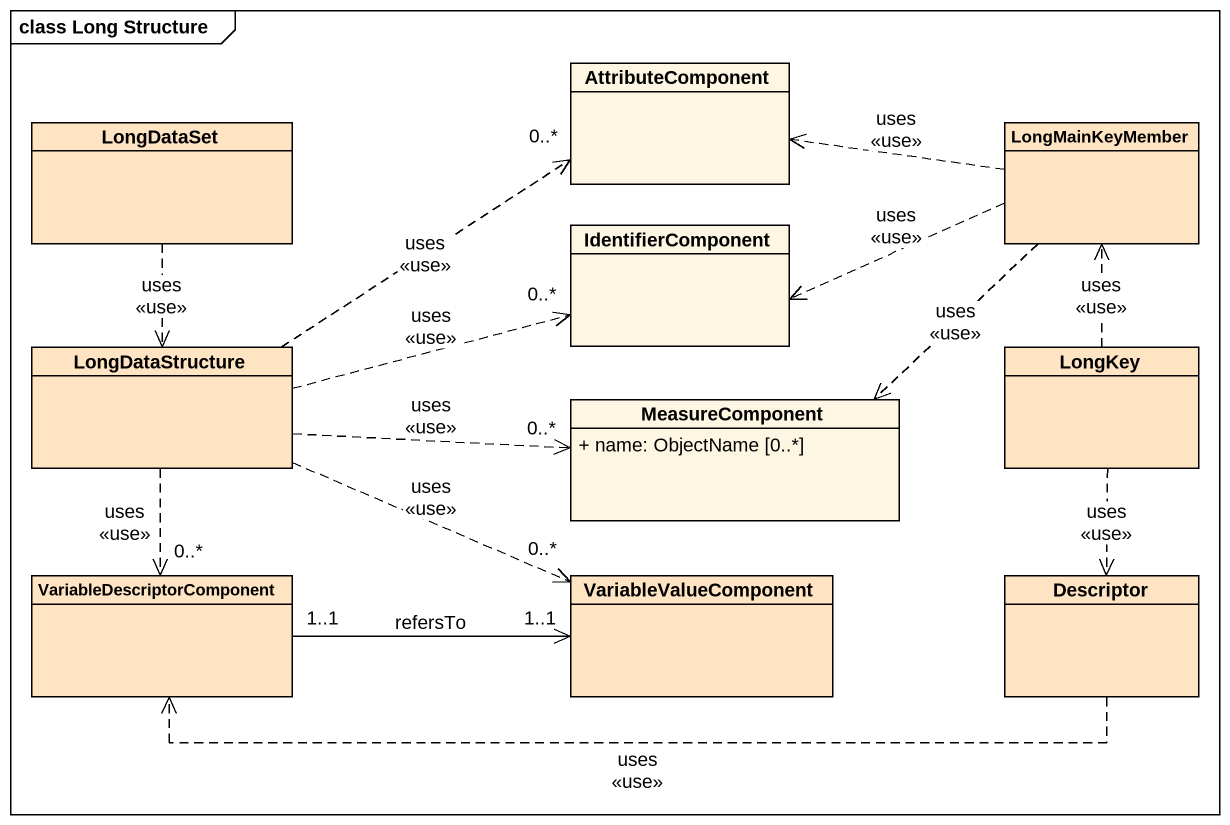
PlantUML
@startuml
mainframe class Long Structure
hide circle
hide empty members
skinparam classAttributeIconSize 0
class AttributeComponent
class LongDataSet #FFE4C4
class LongMainKeyMember #FFE4C4
class IdentifierComponent
class LongDataStructure #FFE4C4
class MeasureComponent {
  + name: ObjectName [0..*]
}
class LongKey #FFE4C4
class VariableDescriptorComponent #FFE4C4
class VariableValueComponent #FFE4C4
class Descriptor #FFE4C4
LongDataSet ..> LongDataStructure : uses\n<<use>>
LongMainKeyMember .left.> AttributeComponent : uses\n<<use>>
LongMainKeyMember .left.> IdentifierComponent : uses\n<<use>>
LongMainKeyMember ..> MeasureComponent : uses\n<<use>>
LongDataStructure .right.> "0..*" AttributeComponent : uses\n<<use>>
LongDataStructure .right.> "0..*" IdentifierComponent : uses\n<<use>>
LongDataStructure .right.> "0..*" MeasureComponent : uses\n<<use>>
LongDataStructure ..> "0..*" VariableDescriptorComponent : uses\n<<use>>
LongDataStructure .right.> "0..*" VariableValueComponent : uses\n<<use>>
LongKey .up.> LongMainKeyMember : uses\n<<use>>
LongKey ..> Descriptor : uses\n<<use>>
VariableDescriptorComponent "1..1" -right-> "1..1" VariableValueComponent : refersTo
Descriptor .left.> VariableDescriptorComponent : uses\n<<use>>
@enduml
